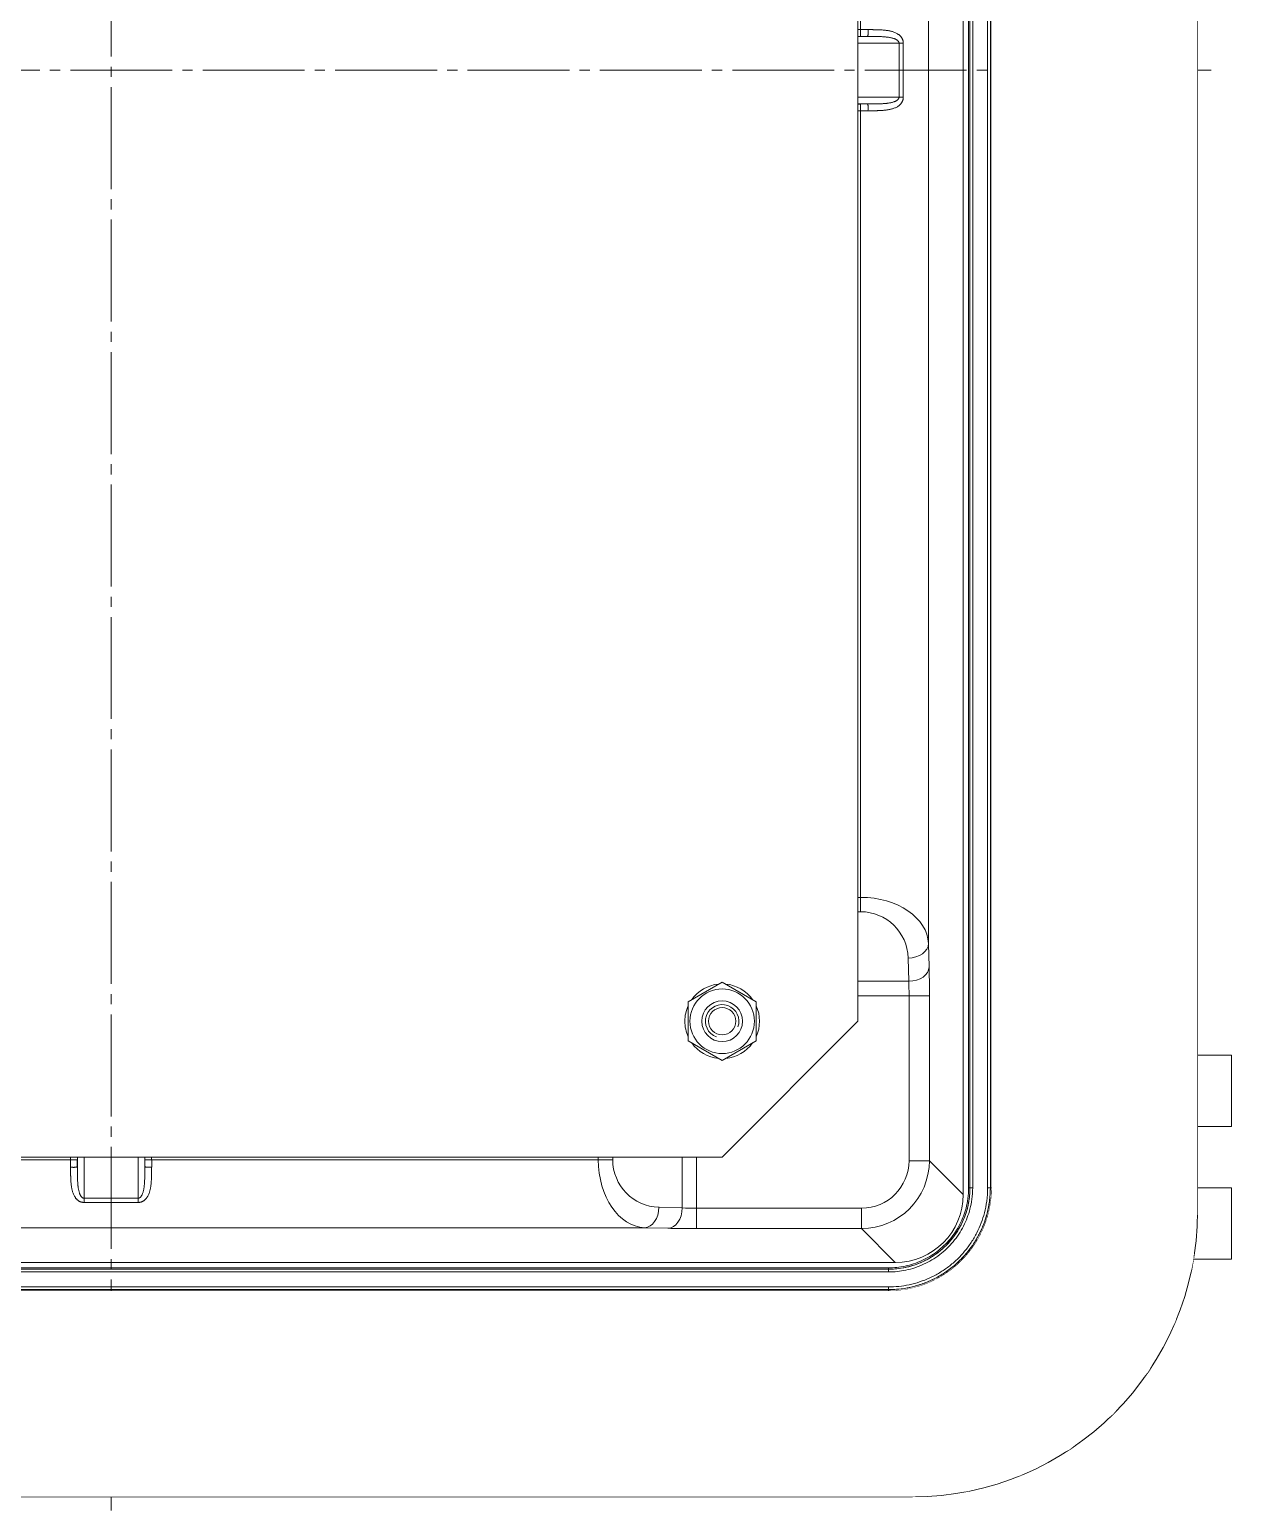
# Model space of a CAD drawing. Header units: millimetres. Extents: x -922 to 949, y -705 to 942.
# Drawn here: x 771.6 to 948.6, y 324.2 to 542.2 of the extents above; entities that cross this region are included whole.
import ezdxf

# ---------------------------------------------------------------- set-up
doc = ezdxf.new("R2010")
doc.units = ezdxf.units.MM
doc.linetypes.add('K5LT_AXLED', pattern=[19.5, 15, -1.5, 1.5, -1.5])
doc.linetypes.add('K5LT_THIN', pattern=[0])

# ---------------------------------------------------------------- blocks, each defined once
blk = doc.blocks.new('WIPEOUTCOLORING2')
blk.add_wipeout([(943.62, 681.23), (913.1, 703.31), (943.62, 536.23)])
blk.add_wipeout([(913.24, 702.31), (943.62, 536.23), (913.24, 702.34)])
blk.add_wipeout([(913.18, 702.79), (943.62, 536.23), (913.1, 703.31)])
blk.add_wipeout([(913.21, 702.54), (943.62, 536.23), (913.18, 702.79)])
blk.add_wipeout([(913.23, 702.41), (943.62, 536.23), (913.21, 702.54)])
blk.add_wipeout([(943.62, 536.23), (913.23, 702.41), (913.24, 702.34)])
blk.add_wipeout([(943.62, 536.23), (913.24, 702.31), (943.62, 391.23)])
blk.add_wipeout([(943.62, 391.23), (913.24, 702.31), (943.62, 380.73)])
blk.add_wipeout([(913.24, 702.31), (913.32, 700.73), (943.62, 380.73)])
blk.add_wipeout([(943.62, 380.73), (913.32, 700.73), (943.62, 371.73)])
blk.add_wipeout([(913.32, 700.73), (913.32, 536.23), (943.62, 371.73)])
blk.add_wipeout([(943.62, 371.73), (913.32, 536.23), (943.62, 368.21)])
blk.add_wipeout([(913.32, 536.23), (913.32, 371.72), (943.62, 368.21)])
blk.add_wipeout([(943.62, 368.21), (913.32, 371.72), (943.04, 361.23)])
blk.add_wipeout([(913.32, 371.72), (913.3, 370.9), (943.04, 361.23)])
blk.add_wipeout([(943.04, 361.23), (913.3, 370.9), (942.75, 359.72)])
blk.add_wipeout([(913.3, 370.9), (913.25, 370.26), (942.75, 359.72)])
blk.add_wipeout([(942.75, 359.72), (913.25, 370.26), (940.32, 351.9)])
blk.add_wipeout([(913.25, 370.26), (913.22, 369.95), (940.32, 351.9)])
blk.add_wipeout([(940.32, 351.9), (913.22, 369.95), (936.42, 344.7)])
blk.add_wipeout([(913.22, 369.95), (913.2, 369.79), (936.42, 344.7)])
blk.add_wipeout([(936.42, 344.7), (913.2, 369.79), (931.2, 338.4)])
blk.add_wipeout([(913.2, 369.79), (913.19, 369.71), (931.2, 338.4)])
blk.add_wipeout([(931.2, 338.4), (913.19, 369.71), (924.85, 333.23)])
blk.add_wipeout([(913.19, 369.71), (913.18, 369.67), (924.85, 333.23)])
blk.add_wipeout([(924.85, 333.23), (913.18, 369.67), (917.62, 329.39)])
blk.add_wipeout([(913.18, 369.67), (913.07, 368.95), (917.62, 329.39)])
blk.add_wipeout([(917.62, 329.39), (913.07, 368.95), (909.78, 327.03)])
blk.add_wipeout([(913.07, 368.95), (912.95, 368.4), (909.78, 327.03)])
blk.add_wipeout([(912.83, 367.89), (909.78, 327.03), (912.84, 367.93)])
blk.add_wipeout([(912.89, 368.13), (909.78, 327.03), (912.95, 368.4)])
blk.add_wipeout([(912.86, 367.99), (909.78, 327.03), (912.89, 368.13)])
blk.add_wipeout([(909.78, 327.03), (912.86, 367.99), (912.84, 367.93)])
blk.add_wipeout([(909.78, 327.03), (912.83, 367.89), (901.64, 326.23)])
blk.add_wipeout([(902.9, 357.3), (901.64, 326.23), (902.93, 357.31)])
blk.add_wipeout([(909.4, 361.53), (901.64, 326.23), (909.8, 362)])
blk.add_wipeout([(909.8, 362), (901.64, 326.23), (909.82, 362.03)])
blk.add_wipeout([(911.67, 364.83), (901.64, 326.23), (911.68, 364.86)])
blk.add_wipeout([(911.68, 364.86), (901.64, 326.23), (911.71, 364.92)])
blk.add_wipeout([(912.35, 366.38), (901.64, 326.23), (912.37, 366.44)])
blk.add_wipeout([(912.37, 366.44), (901.64, 326.23), (912.42, 366.57)])
blk.add_wipeout([(912.67, 367.33), (901.64, 326.23), (912.83, 367.89)])
blk.add_wipeout([(912.51, 366.82), (901.64, 326.23), (912.67, 367.33)])
blk.add_wipeout([(901.64, 326.23), (912.51, 366.82), (912.42, 366.57)])
blk.add_wipeout([(912.12, 365.8), (901.64, 326.23), (912.34, 366.35)])
blk.add_wipeout([(912.34, 366.35), (901.64, 326.23), (912.35, 366.38)])
blk.add_wipeout([(911.89, 365.3), (901.64, 326.23), (912.12, 365.8)])
blk.add_wipeout([(911.77, 365.05), (901.64, 326.23), (911.89, 365.3)])
blk.add_wipeout([(901.64, 326.23), (911.77, 365.05), (911.71, 364.92)])
blk.add_wipeout([(910.83, 363.38), (901.64, 326.23), (910.86, 363.44)])
blk.add_wipeout([(911.37, 364.27), (901.64, 326.23), (911.67, 364.83)])
blk.add_wipeout([(911.09, 363.79), (901.64, 326.23), (911.37, 364.27)])
blk.add_wipeout([(910.94, 363.56), (901.64, 326.23), (911.09, 363.79)])
blk.add_wipeout([(901.64, 326.23), (910.94, 363.56), (910.86, 363.44)])
blk.add_wipeout([(910.46, 362.85), (901.64, 326.23), (910.81, 363.35)])
blk.add_wipeout([(910.81, 363.35), (901.64, 326.23), (910.83, 363.38)])
blk.add_wipeout([(910.13, 362.4), (901.64, 326.23), (910.46, 362.85)])
blk.add_wipeout([(909.96, 362.19), (901.64, 326.23), (910.13, 362.4)])
blk.add_wipeout([(909.87, 362.08), (901.64, 326.23), (909.96, 362.19)])
blk.add_wipeout([(901.64, 326.23), (909.87, 362.08), (909.82, 362.03)])
blk.add_wipeout([(906.41, 358.99), (901.64, 326.23), (906.87, 359.3)])
blk.add_wipeout([(908.2, 360.34), (901.64, 326.23), (908.65, 360.76)])
blk.add_wipeout([(908.65, 360.76), (901.64, 326.23), (908.68, 360.79)])
blk.add_wipeout([(909.02, 361.13), (901.64, 326.23), (909.4, 361.53)])
blk.add_wipeout([(908.82, 360.93), (901.64, 326.23), (909.02, 361.13)])
blk.add_wipeout([(908.72, 360.84), (901.64, 326.23), (908.82, 360.93)])
blk.add_wipeout([(901.64, 326.23), (908.72, 360.84), (908.68, 360.79)])
blk.add_wipeout([(907.56, 359.81), (901.64, 326.23), (907.77, 359.99)])
blk.add_wipeout([(907.77, 359.99), (901.64, 326.23), (908.2, 360.34)])
blk.add_wipeout([(907.37, 359.66), (901.64, 326.23), (907.4, 359.68)])
blk.add_wipeout([(907.45, 359.73), (901.64, 326.23), (907.56, 359.81)])
blk.add_wipeout([(901.64, 326.23), (907.45, 359.73), (907.4, 359.68)])
blk.add_wipeout([(901.64, 326.23), (907.37, 359.66), (906.87, 359.3)])
blk.add_wipeout([(904.7, 358.02), (901.64, 326.23), (904.95, 358.15)])
blk.add_wipeout([(904.95, 358.15), (901.64, 326.23), (905.44, 358.4)])
blk.add_wipeout([(905.97, 358.71), (901.64, 326.23), (906, 358.73)])
blk.add_wipeout([(906, 358.73), (901.64, 326.23), (906.06, 358.77)])
blk.add_wipeout([(906.18, 358.84), (901.64, 326.23), (906.41, 358.99)])
blk.add_wipeout([(901.64, 326.23), (906.18, 358.84), (906.06, 358.77)])
blk.add_wipeout([(901.64, 326.23), (905.97, 358.71), (905.44, 358.4)])
blk.add_wipeout([(903.9, 357.67), (901.64, 326.23), (904.48, 357.92)])
blk.add_wipeout([(904.48, 357.92), (901.64, 326.23), (904.51, 357.94)])
blk.add_wipeout([(904.57, 357.96), (901.64, 326.23), (904.7, 358.02)])
blk.add_wipeout([(901.64, 326.23), (904.57, 357.96), (904.51, 357.94)])
blk.add_wipeout([(903.39, 357.47), (901.64, 326.23), (903.9, 357.67)])
blk.add_wipeout([(903.13, 357.38), (901.64, 326.23), (903.39, 357.47)])
blk.add_wipeout([(903, 357.33), (901.64, 326.23), (903.13, 357.38)])
blk.add_wipeout([(901.64, 326.23), (903, 357.33), (902.93, 357.31)])
blk.add_wipeout([(901.79, 356.98), (901.64, 326.23), (902.31, 357.12)])
blk.add_wipeout([(902.31, 357.12), (901.64, 326.23), (902.9, 357.3)])
blk.add_wipeout([(901.64, 326.23), (901.79, 356.98), (783.62, 326.23)])
blk.add_wipeout([(901.79, 356.98), (901.53, 356.91), (783.62, 326.23)])
blk.add_wipeout([(900.19, 356.67), (783.62, 326.23), (900.7, 356.75)])
blk.add_wipeout([(901.3, 356.86), (783.62, 326.23), (901.33, 356.87)])
blk.add_wipeout([(901.33, 356.87), (783.62, 326.23), (901.4, 356.88)])
blk.add_wipeout([(783.62, 326.23), (901.53, 356.91), (901.4, 356.88)])
blk.add_wipeout([(783.62, 326.23), (901.3, 356.86), (900.7, 356.75)])
blk.add_wipeout([(783.62, 326.23), (900.19, 356.67), (665.61, 326.23)])
blk.add_wipeout([(665.61, 326.23), (900.19, 356.67), (664.07, 326.26)])
blk.add_wipeout([(900.19, 356.67), (899.93, 356.64), (664.07, 326.26)])
blk.add_wipeout([(664.07, 326.26), (899.93, 356.64), (655.96, 327.35)])
blk.add_wipeout([(899.93, 356.64), (899.8, 356.62), (655.96, 327.35)])
blk.add_wipeout([(899.73, 356.61), (655.96, 327.35), (899.8, 356.62)])
blk.add_wipeout([(655.96, 327.35), (899.73, 356.61), (648.21, 330)])
blk.add_wipeout([(899.73, 356.61), (899.7, 356.61), (648.21, 330)])
blk.add_wipeout([(648.21, 330), (899.7, 356.61), (641.13, 334.1)])
blk.add_wipeout([(899.7, 356.61), (898.12, 356.53), (641.13, 334.1)])
blk.add_wipeout([(641.13, 334.1), (898.12, 356.53), (634.97, 339.5)])
blk.add_wipeout([(898.12, 356.53), (783.62, 356.53), (634.97, 339.5)])
blk.add_wipeout([(634.97, 339.5), (783.62, 356.53), (629.98, 345.99)])
blk.add_wipeout([(783.62, 356.53), (669.12, 356.53), (629.98, 345.99)])
blk = doc.blocks.new('U18')
at = {"color": 30, "linetype": 'K5LT_AXLED', "lineweight": 18, "true_color": 0xff8000}
for p, q in [((783.62, 748.23), (783.62, 324.23)), ((621.62, 536.23), (945.62, 536.23))]:
    blk.add_line(p, q, dxfattribs=at)
at = {"color": 7, "linetype": 'K5LT_THIN', "lineweight": 18}
for p, q in [((943.62, 704.24), (943.62, 368.21)), ((909.12, 701.73), (909.12, 370.72)), ((909.92, 700.73), (909.92, 371.72)), ((910.12, 700.73), (910.12, 371.72)), ((910.52, 700.73), (910.52, 371.72)), ((912.72, 700.73), (912.72, 371.72)), ((913.12, 700.73), (913.12, 371.72)), ((913.32, 700.73), (913.32, 371.72)), ((893.62, 676.23), (893.62, 396.23)), ((904.01, 407.65), (904.01, 664.8)), ((894.01, 542.2), (894.01, 657.99)), ((894.01, 542.2), (893.62, 542.2)), ((894.98, 541.2), (893.62, 541.2)), ((894.01, 541.2), (893.62, 541.2)), ((894.01, 542.2), (894.01, 541.2)), ((899.67, 540.2), (893.62, 540.2)), ((899.67, 532.25), (899.67, 540.2)), ((900.3, 540.2), (899.67, 540.2)), ((900.3, 532.25), (900.3, 540.2)), ((893.62, 532.25), (899.67, 532.25)), ((900.3, 532.25), (899.67, 532.25)), ((893.62, 531.26), (894.98, 531.26)), ((893.62, 531.25), (894.01, 531.25)), ((893.62, 530.25), (894.01, 530.25)), ((894.01, 530.25), (894.01, 531.25)), ((894.01, 414.47), (894.01, 530.25)), ((894.01, 414.47), (893.62, 414.47)), ((894.01, 412.35), (894.01, 414.47)), ((894.01, 412.35), (893.62, 412.35)), ((904.01, 407.65), (904.1, 404.23)), ((901.01, 405.53), (901.1, 402.11)), ((868.62, 399.11), (873.62, 402)), ((873.62, 402), (878.62, 399.11)), ((901.1, 402.11), (893.62, 402.11)), ((868.62, 393.34), (868.62, 399.11)), ((878.62, 399.11), (878.62, 393.34)), ((901.14, 399.99), (893.62, 399.99)), ((901.14, 375.7), (901.14, 399.99)), ((901.14, 399.99), (904.14, 399.99)), ((904.14, 375.7), (904.14, 399.99)), ((893.62, 396.23), (873.62, 376.23)), ((873.62, 390.45), (868.62, 393.34)), ((878.62, 393.34), (873.62, 390.45)), ((943.62, 391.23), (948.62, 391.23)), ((948.62, 391.23), (948.62, 380.73)), ((948.62, 380.73), (943.62, 380.73)), ((873.62, 376.23), (693.62, 376.23)), ((711.86, 375.84), (777.65, 375.84)), ((777.65, 376.23), (777.65, 375.84)), ((777.65, 375.84), (778.65, 375.84)), ((778.65, 376.23), (778.65, 374.87)), ((778.65, 376.23), (778.65, 375.84)), ((779.65, 376.23), (779.65, 370.18)), ((787.59, 370.18), (787.59, 376.23)), ((788.59, 374.87), (788.59, 376.23)), ((788.6, 375.84), (788.6, 376.23)), ((789.59, 375.84), (788.6, 375.84)), ((789.59, 375.84), (789.59, 376.23)), ((789.59, 375.84), (855.38, 375.84)), ((855.38, 376.23), (855.38, 375.84)), ((857.5, 375.84), (855.38, 375.84)), ((857.5, 376.23), (857.5, 375.84)), ((867.74, 376.23), (867.74, 368.75)), ((869.86, 376.23), (869.86, 368.7)), ((904.14, 375.7), (901.14, 375.7)), ((904.14, 375.7), (909.12, 370.72)), ((910.12, 371.72), (909.92, 371.72)), ((910.52, 371.72), (910.12, 371.72)), ((913.12, 371.72), (912.72, 371.72)), ((913.32, 371.72), (913.12, 371.72)), ((943.62, 371.73), (948.62, 371.73)), ((948.62, 371.73), (948.62, 361.23)), ((779.65, 370.18), (787.59, 370.18)), ((779.65, 369.55), (779.65, 370.18)), ((779.65, 369.55), (787.59, 369.55)), ((787.59, 369.55), (787.59, 370.18)), ((864.32, 368.84), (867.74, 368.75)), ((869.86, 368.7), (894.15, 368.7)), ((869.86, 365.71), (869.86, 368.7)), ((894.15, 368.7), (894.15, 365.71)), ((705.05, 365.84), (862.19, 365.84)), ((862.19, 365.84), (865.62, 365.75)), ((869.86, 365.71), (894.15, 365.71)), ((894.15, 365.71), (899.12, 360.73)), ((899.12, 360.73), (668.12, 360.73)), ((898.12, 359.93), (669.12, 359.93)), ((898.12, 359.73), (669.12, 359.73)), ((898.12, 359.73), (898.12, 359.93)), ((898.12, 359.33), (898.12, 359.73)), ((948.62, 361.23), (943.04, 361.23)), ((898.12, 359.33), (669.12, 359.33)), ((898.12, 357.13), (669.12, 357.13)), ((898.12, 356.73), (669.12, 356.73)), ((898.12, 356.53), (669.12, 356.53)), ((898.12, 356.73), (898.12, 357.13)), ((898.12, 356.53), (898.12, 356.73)), ((901.64, 326.23), (665.61, 326.23))]:
    blk.add_line(p, q, dxfattribs=at)
for centre, radius in [((929.62, 536.23), 5.1), ((929.62, 536.23), 4.19), ((929.62, 461.23), 5.1), ((929.62, 461.23), 4.19), ((873.62, 396.23), 4.75), ((873.62, 396.23), 3), ((873.62, 396.23), 2), ((929.62, 386.23), 5.1), ((929.62, 386.23), 4.19), ((816.62, 340.23), 5.1), ((816.62, 340.23), 4.19), ((882.62, 340.23), 5.1), ((882.62, 340.23), 4.19)]:
    blk.add_circle(centre, radius, dxfattribs=at)
for centre, radius, start, end in [((929.62, 536.23), 5, 340, 250), ((929.62, 461.23), 5, 340, 250), ((894.01, 405.35), 7, 1.5, 90), ((873.62, 396.23), 5.5, 95.38, 144.62), ((873.62, 396.23), 5.5, 35.38, 84.62), ((873.62, 396.23), 5.5, 155.38, 180), ((873.62, 396.23), 2.46, 340, 250), ((873.62, 396.23), 5.5, 335.38, 24.62), ((873.62, 396.23), 5.5, 180, 204.62), ((873.62, 396.23), 5.5, 215.38, 264.62), ((873.62, 396.23), 5.5, 275.38, 324.62), ((929.62, 386.23), 5, 340, 250), ((864.5, 375.84), 7, 180, 268.5), ((816.62, 340.23), 5, 340, 250), ((882.62, 340.23), 5, 340, 250)]:
    blk.add_arc(centre, radius, start, end, dxfattribs=at)
for centre, major_axis, ratio, start_param, end_param in [((894.01, 541.97), (-10, 0), 0.023567, 4.604475, 4.712389), ((894.01, 540.97), (-9, 0), 0.026186, 4.604475, 4.712389), ((894.01, 531.49), (-9, 0), 0.026186, 1.570796, 1.678711), ((894.01, 530.49), (-10, 0), 0.023567, 1.570796, 1.678711), ((894.01, 407.47), (-10, 0), 0.7, 3.167773, 4.712389), ((901.01, 407.65), (3, 0.08), 0.706986, 4.693878, 6.246163), ((901.1, 404.23), (3, 0.08), 0.706986, 4.693878, 6.246163), ((903.99, 399.99), (0, -6), 0.026186, 1.570796, 2.356194), ((900.99, 399.99), (0, -3), 0.052372, 1.570796, 2.356194), ((777.88, 375.84), (0, 10), 0.023567, 1.570796, 1.678711), ((778.88, 375.84), (0, 9), 0.026186, 1.570796, 1.678711), ((788.36, 375.84), (0, 9), 0.026186, 4.604475, 4.712389), ((789.36, 375.84), (0, 10), 0.023567, 4.604475, 4.712389), ((862.38, 375.84), (0, 10), 0.7, 1.570796, 3.115413), ((894.14, 375.71), (7.07, -7.07), 0.999726, 5.49813, 7.068241), ((894.14, 375.71), (4.95, -4.95), 0.999315, 5.49813, 7.068241), ((899.12, 370.73), (7.08, -7.08), 0.999315, 5.49813, 7.068241), ((862.19, 368.84), (0.08, 3), 0.706986, 3.178615, 4.7309), ((865.62, 368.75), (0.08, 3), 0.706986, 3.178615, 4.7309), ((869.86, 368.86), (3, 0), 0.052372, 3.926991, 4.712389), ((901.61, 368.24), (-29.72, 29.72), 0.999315, 2.356537, 3.926648), ((869.86, 365.86), (6, 0), 0.026186, 3.926991, 4.712389)]:
    blk.add_ellipse(centre, major_axis=major_axis, ratio=ratio, start_param=start_param, end_param=end_param, dxfattribs=at)
for points, knots in [([(895.09, 542.2), (895.1, 542.13), (895.11, 542), (895.12, 541.83), (895.12, 541.68), (895.12, 541.55), (895.1, 541.43), (895.08, 541.34), (895.06, 541.27), (895.02, 541.22), (895, 541.2), (894.98, 541.2)], [0, 0, 0, 0, 1.59646, 2.985542, 4.219401, 5.478622, 6.765396, 8.011626, 9.248841, 10.398488, 12, 12, 12, 12]), ([(894.98, 541.2), (895.09, 541.2), (895.34, 541.2), (895.62, 541.2), (895.75, 541.2), (895.81, 541.2), (895.86, 541.2), (895.91, 541.2), (895.95, 541.2), (895.99, 541.2), (896.03, 541.2), (896.06, 541.19), (896.1, 541.19), (896.15, 541.19), (896.21, 541.19), (896.29, 541.19), (896.4, 541.19), (896.54, 541.19), (896.73, 541.18), (896.95, 541.17), (897.2, 541.16), (897.42, 541.14), (897.61, 541.13), (897.77, 541.11), (897.95, 541.09), (898.15, 541.07), (898.36, 541.03), (898.57, 540.99), (898.77, 540.94), (898.93, 540.88), (899.07, 540.83), (899.17, 540.78), (899.26, 540.74), (899.33, 540.7), (899.39, 540.65), (899.45, 540.6), (899.51, 540.55), (899.57, 540.49), (899.61, 540.42), (899.64, 540.36), (899.66, 540.3), (899.67, 540.25), (899.67, 540.22), (899.67, 540.2)], [0, 0, 0, 0, 2.775359, 4.340335, 4.694926, 5.06033, 5.404553, 5.727596, 6.069816, 6.413005, 6.757164, 7.04099, 7.353685, 7.760502, 8.256955, 8.984462, 9.915862, 11.04603, 12.616458, 14.675622, 16.970049, 18.956679, 20.525688, 21.942639, 23.491661, 25.264911, 27.283931, 29.379705, 31.325602, 33.050859, 34.401308, 35.534682, 36.416673, 37.260507, 38.063243, 38.877059, 39.706953, 40.634473, 41.492783, 42.262863, 42.949299, 43.528345, 44, 44, 44, 44]), ([(895.09, 542.2), (895.19, 542.2), (895.43, 542.2), (895.73, 542.2), (895.9, 542.19), (895.97, 542.19), (896.04, 542.19), (896.1, 542.19), (896.18, 542.19), (896.24, 542.19), (896.29, 542.19), (896.33, 542.19), (896.37, 542.19), (896.42, 542.18), (896.48, 542.18), (896.56, 542.18), (896.67, 542.18), (896.81, 542.17), (896.99, 542.16), (897.21, 542.15), (897.45, 542.13), (897.68, 542.1), (897.88, 542.08), (898.06, 542.05), (898.24, 542.02), (898.41, 541.98), (898.61, 541.93), (898.82, 541.87), (899.03, 541.79), (899.23, 541.7), (899.41, 541.61), (899.56, 541.51), (899.68, 541.42), (899.78, 541.34), (899.86, 541.26), (899.93, 541.18), (899.99, 541.1), (900.05, 541.02), (900.1, 540.94), (900.15, 540.85), (900.19, 540.75), (900.23, 540.64), (900.26, 540.54), (900.28, 540.43), (900.29, 540.32), (900.3, 540.24), (900.3, 540.2)], [0, 0, 0, 0, 2.459855, 4.2057, 4.813423, 5.241268, 5.551403, 6.035797, 6.4137, 7.266522, 7.58579, 7.901912, 8.229667, 8.622461, 9.068663, 9.737714, 10.606884, 11.79391, 13.172402, 15.067131, 17.13794, 19.207852, 20.87797, 22.37071, 23.822088, 25.362017, 27.04831, 28.961907, 30.943974, 32.83146, 34.568803, 36.007744, 37.253522, 38.265881, 39.169737, 39.973351, 40.721513, 41.428737, 42.086763, 42.763512, 43.513037, 44.267861, 44.962539, 45.625348, 46.315994, 47, 47, 47, 47]), ([(894.98, 531.26), (895.09, 531.26), (895.34, 531.26), (895.62, 531.26), (895.75, 531.26), (895.81, 531.26), (895.86, 531.26), (895.91, 531.26), (895.95, 531.26), (895.99, 531.26), (896.03, 531.26), (896.06, 531.26), (896.1, 531.26), (896.15, 531.26), (896.21, 531.26), (896.29, 531.27), (896.4, 531.27), (896.54, 531.27), (896.73, 531.28), (896.95, 531.29), (897.2, 531.3), (897.42, 531.31), (897.61, 531.33), (897.77, 531.34), (897.95, 531.36), (898.15, 531.39), (898.36, 531.42), (898.57, 531.47), (898.77, 531.52), (898.93, 531.57), (899.07, 531.62), (899.17, 531.67), (899.26, 531.72), (899.33, 531.76), (899.39, 531.8), (899.45, 531.85), (899.51, 531.91), (899.57, 531.97), (899.61, 532.04), (899.64, 532.1), (899.66, 532.16), (899.67, 532.21), (899.67, 532.24), (899.67, 532.25)], [0, 0, 0, 0, 2.77536, 4.340335, 4.694926, 5.06033, 5.404553, 5.727596, 6.069816, 6.413005, 6.757164, 7.04099, 7.353685, 7.760502, 8.256955, 8.984462, 9.915862, 11.04603, 12.616458, 14.675622, 16.970049, 18.95668, 20.525688, 21.942639, 23.491661, 25.264911, 27.283931, 29.379705, 31.325602, 33.05086, 34.401308, 35.534683, 36.416673, 37.260508, 38.063244, 38.877059, 39.706954, 40.634474, 41.492784, 42.262863, 42.949299, 43.528345, 44, 44, 44, 44]), ([(895.09, 530.26), (895.19, 530.26), (895.43, 530.26), (895.73, 530.26), (895.9, 530.26), (895.97, 530.26), (896.04, 530.26), (896.1, 530.26), (896.18, 530.27), (896.24, 530.27), (896.29, 530.27), (896.33, 530.27), (896.37, 530.27), (896.42, 530.27), (896.48, 530.27), (896.56, 530.28), (896.67, 530.28), (896.81, 530.29), (896.99, 530.3), (897.21, 530.31), (897.45, 530.33), (897.68, 530.35), (897.88, 530.38), (898.06, 530.41), (898.24, 530.44), (898.41, 530.48), (898.61, 530.53), (898.82, 530.59), (899.03, 530.66), (899.23, 530.75), (899.41, 530.85), (899.56, 530.94), (899.68, 531.03), (899.78, 531.12), (899.86, 531.2), (899.93, 531.28), (899.99, 531.36), (900.05, 531.44), (900.1, 531.52), (900.15, 531.61), (900.19, 531.71), (900.23, 531.81), (900.26, 531.92), (900.28, 532.03), (900.29, 532.14), (900.3, 532.22), (900.3, 532.25)], [0, 0, 0, 0, 2.459855, 4.2057, 4.813423, 5.241268, 5.551403, 6.035797, 6.4137, 7.266522, 7.58579, 7.901912, 8.229667, 8.622461, 9.068663, 9.737714, 10.606884, 11.79391, 13.172402, 15.067131, 17.13794, 19.207852, 20.87797, 22.37071, 23.822088, 25.362017, 27.04831, 28.961907, 30.943974, 32.83146, 34.568803, 36.007744, 37.253522, 38.265881, 39.169737, 39.973351, 40.721513, 41.428737, 42.086763, 42.763512, 43.513037, 44.267861, 44.962539, 45.625348, 46.315994, 47, 47, 47, 47]), ([(895.09, 530.26), (895.1, 530.37), (895.12, 530.53), (895.12, 530.72), (895.12, 530.84), (895.11, 530.96), (895.1, 531.05), (895.08, 531.13), (895.05, 531.2), (895.02, 531.24), (894.99, 531.25), (894.98, 531.26)], [0, 0, 0, 0, 2.654212, 3.728124, 4.824287, 5.947518, 7.062777, 8.22418, 9.402465, 10.675504, 12, 12, 12, 12]), ([(777.65, 374.76), (777.76, 374.75), (777.92, 374.73), (778.11, 374.72), (778.23, 374.73), (778.34, 374.73), (778.44, 374.75), (778.52, 374.77), (778.59, 374.79), (778.63, 374.83), (778.65, 374.85), (778.65, 374.87)], [0, 0, 0, 0, 2.605015, 3.660243, 4.738797, 5.838247, 6.948163, 8.127792, 9.362063, 10.668314, 12, 12, 12, 12]), ([(777.65, 374.76), (777.65, 374.65), (777.65, 374.41), (777.65, 374.11), (777.66, 373.96), (777.66, 373.89), (777.66, 373.84), (777.66, 373.8), (777.66, 373.77), (777.66, 373.74), (777.66, 373.71), (777.66, 373.69), (777.66, 373.66), (777.66, 373.64), (777.66, 373.62), (777.66, 373.59), (777.66, 373.55), (777.66, 373.5), (777.66, 373.45), (777.67, 373.38), (777.67, 373.31), (777.67, 373.2), (777.68, 373.06), (777.69, 372.84), (777.71, 372.55), (777.74, 372.25), (777.77, 371.99), (777.8, 371.77), (777.84, 371.59), (777.87, 371.41), (777.92, 371.22), (777.99, 371.01), (778.06, 370.8), (778.15, 370.6), (778.25, 370.42), (778.35, 370.28), (778.43, 370.16), (778.51, 370.07), (778.59, 369.99), (778.67, 369.92), (778.75, 369.85), (778.84, 369.79), (778.93, 369.74), (779.02, 369.69), (779.11, 369.65), (779.2, 369.62), (779.29, 369.6), (779.4, 369.57), (779.52, 369.56), (779.61, 369.55), (779.65, 369.55)], [0, 0, 0, 0, 2.842173, 4.678971, 5.232597, 5.620787, 5.912674, 6.154742, 6.382774, 6.596771, 6.796733, 7.00114, 7.209993, 7.423292, 7.659911, 7.919851, 8.251035, 8.630142, 9.131165, 9.706179, 10.400503, 11.227128, 12.423171, 14.404925, 17.096197, 20.105881, 22.581682, 24.512811, 26.063538, 27.71149, 29.517458, 31.575724, 33.718847, 35.773737, 37.660689, 39.236474, 40.527954, 41.510274, 42.375935, 43.300716, 44.17679, 45.020049, 45.831853, 46.61968, 47.355888, 47.930898, 48.619411, 49.358269, 50.209916, 51, 51, 51, 51]), ([(778.65, 374.87), (778.65, 374.77), (778.65, 374.54), (778.65, 374.28), (778.65, 374.14), (778.65, 374.09), (778.65, 374.04), (778.65, 373.99), (778.65, 373.95), (778.65, 373.92), (778.65, 373.9), (778.65, 373.88), (778.65, 373.86), (778.65, 373.84), (778.65, 373.81), (778.65, 373.77), (778.66, 373.72), (778.66, 373.66), (778.66, 373.6), (778.66, 373.54), (778.66, 373.46), (778.66, 373.34), (778.67, 373.18), (778.67, 372.97), (778.69, 372.7), (778.7, 372.43), (778.72, 372.2), (778.74, 372.02), (778.76, 371.84), (778.79, 371.66), (778.82, 371.46), (778.87, 371.26), (778.92, 371.07), (778.97, 370.89), (779.03, 370.75), (779.09, 370.62), (779.15, 370.52), (779.2, 370.45), (779.26, 370.38), (779.31, 370.33), (779.37, 370.27), (779.44, 370.23), (779.5, 370.2), (779.57, 370.19), (779.62, 370.18), (779.65, 370.18)], [0, 0, 0, 0, 2.704987, 4.290814, 4.72077, 5.060141, 5.376906, 5.660328, 5.910405, 6.113031, 6.315554, 6.517974, 6.720293, 6.940592, 7.178872, 7.435133, 8.057978, 8.477288, 8.979781, 9.565456, 10.25337, 11.22972, 12.535758, 14.576869, 17.174497, 19.811241, 21.94157, 23.526183, 25.112538, 26.806549, 28.791556, 30.848881, 32.921835, 34.688832, 36.344233, 37.761852, 39.004598, 39.973082, 40.784679, 41.667538, 42.597397, 43.514086, 44.293358, 45.092624, 46, 46, 46, 46]), ([(788.59, 374.87), (788.59, 374.77), (788.59, 374.54), (788.59, 374.28), (788.59, 374.14), (788.59, 374.09), (788.59, 374.04), (788.59, 373.99), (788.59, 373.95), (788.59, 373.92), (788.59, 373.9), (788.59, 373.88), (788.59, 373.86), (788.59, 373.84), (788.59, 373.81), (788.59, 373.77), (788.59, 373.72), (788.59, 373.66), (788.58, 373.6), (788.58, 373.54), (788.58, 373.46), (788.58, 373.34), (788.57, 373.18), (788.57, 372.97), (788.55, 372.7), (788.54, 372.43), (788.52, 372.2), (788.5, 372.02), (788.48, 371.84), (788.45, 371.66), (788.42, 371.46), (788.38, 371.26), (788.32, 371.07), (788.27, 370.89), (788.21, 370.75), (788.15, 370.62), (788.09, 370.52), (788.04, 370.45), (787.99, 370.38), (787.93, 370.33), (787.87, 370.27), (787.8, 370.23), (787.74, 370.2), (787.67, 370.19), (787.62, 370.18), (787.59, 370.18)], [0, 0, 0, 0, 2.704987, 4.290814, 4.72077, 5.060141, 5.376906, 5.660328, 5.910405, 6.113031, 6.315554, 6.517975, 6.720293, 6.940592, 7.178872, 7.435133, 8.057978, 8.477289, 8.979781, 9.565456, 10.25337, 11.22972, 12.535758, 14.576869, 17.174498, 19.811241, 21.94157, 23.526183, 25.112538, 26.806549, 28.791556, 30.848881, 32.921835, 34.688832, 36.344233, 37.761852, 39.004598, 39.973082, 40.784679, 41.667538, 42.597397, 43.514086, 44.293358, 45.092624, 46, 46, 46, 46]), ([(789.59, 374.76), (789.59, 374.65), (789.59, 374.41), (789.59, 374.11), (789.59, 373.96), (789.59, 373.89), (789.59, 373.84), (789.58, 373.8), (789.58, 373.77), (789.58, 373.74), (789.58, 373.71), (789.58, 373.69), (789.58, 373.66), (789.58, 373.64), (789.58, 373.62), (789.58, 373.59), (789.58, 373.55), (789.58, 373.5), (789.58, 373.45), (789.58, 373.38), (789.57, 373.31), (789.57, 373.2), (789.56, 373.06), (789.55, 372.84), (789.53, 372.55), (789.5, 372.25), (789.47, 371.99), (789.44, 371.77), (789.4, 371.59), (789.37, 371.41), (789.32, 371.22), (789.26, 371.01), (789.18, 370.8), (789.09, 370.6), (788.99, 370.42), (788.9, 370.28), (788.81, 370.16), (788.73, 370.07), (788.65, 369.99), (788.57, 369.92), (788.49, 369.85), (788.4, 369.79), (788.31, 369.74), (788.22, 369.69), (788.13, 369.65), (788.04, 369.62), (787.95, 369.6), (787.84, 369.57), (787.72, 369.56), (787.63, 369.55), (787.59, 369.55)], [0, 0, 0, 0, 2.842173, 4.678971, 5.232597, 5.620787, 5.912674, 6.154742, 6.382774, 6.596771, 6.796733, 7.00114, 7.209993, 7.423292, 7.659911, 7.919851, 8.251035, 8.630142, 9.131165, 9.706179, 10.400503, 11.227128, 12.423171, 14.404925, 17.096197, 20.105881, 22.581682, 24.512811, 26.063538, 27.71149, 29.517458, 31.575724, 33.718847, 35.773737, 37.660689, 39.236474, 40.527954, 41.510274, 42.375935, 43.300716, 44.17679, 45.020049, 45.831853, 46.619679, 47.355888, 47.930898, 48.619411, 49.358269, 50.209915, 51, 51, 51, 51]), ([(789.59, 374.76), (789.52, 374.75), (789.4, 374.74), (789.22, 374.73), (789.07, 374.73), (788.94, 374.73), (788.83, 374.75), (788.73, 374.77), (788.66, 374.79), (788.61, 374.83), (788.6, 374.85), (788.59, 374.87)], [0, 0, 0, 0, 1.600883, 2.993757, 4.23057, 5.492369, 6.780913, 8.027359, 9.263468, 10.409458, 12, 12, 12, 12]), ([(913.12, 371.72), (913.12, 371.1), (913.08, 370.47), (912.92, 369.22), (912.81, 368.6), (912.49, 367.38), (912.3, 366.79), (911.84, 365.62), (911.57, 365.05), (910.96, 363.95), (910.62, 363.41), (909.88, 362.4), (909.48, 361.91), (908.98, 361.38), (908.91, 361.3), (908.45, 360.87), (908.08, 360.5), (907.19, 359.76), (906.68, 359.39), (905.62, 358.72), (905.07, 358.42), (903.93, 357.88), (903.35, 357.65), (902.15, 357.27), (901.54, 357.11), (900.31, 356.87), (899.68, 356.8), (898.74, 356.74), (898.43, 356.73), (898.12, 356.73)], [0, 0, 0, 0, 0.080041, 0.080041, 0.160083, 0.160083, 0.240124, 0.240124, 0.320165, 0.320165, 0.400206, 0.400206, 0.480248, 0.480248, 0.493548, 0.493548, 0.560289, 0.560289, 0.64033, 0.64033, 0.720372, 0.720372, 0.800413, 0.800413, 0.880454, 0.880454, 0.960495, 0.960495, 1, 1, 1, 1]), ([(910.12, 371.72), (910.12, 371.22), (910.09, 370.72), (909.96, 369.72), (909.87, 369.23), (909.62, 368.25), (909.46, 367.77), (909.09, 366.84), (908.88, 366.38), (908.39, 365.5), (908.12, 365.08), (907.53, 364.26), (907.21, 363.88), (906.52, 363.14), (906.15, 362.8), (905.38, 362.16), (904.97, 361.86), (904.35, 361.46), (904.14, 361.34), (903.7, 361.1), (903.47, 360.98), (902.77, 360.65), (902.3, 360.47), (901.35, 360.16), (900.86, 360.03), (899.87, 359.85), (899.37, 359.78), (898.62, 359.74), (898.37, 359.73), (898.12, 359.73)], [0, 0, 0, 0, 0.080041, 0.080041, 0.160083, 0.160083, 0.240124, 0.240124, 0.320165, 0.320165, 0.400206, 0.400206, 0.480248, 0.480248, 0.560289, 0.560289, 0.64033, 0.64033, 0.678201, 0.678201, 0.720372, 0.720372, 0.800413, 0.800413, 0.880454, 0.880454, 0.960495, 0.960495, 1, 1, 1, 1]), ([(913.32, 371.72), (913.32, 371.03), (913.23, 369.73), (912.87, 367.93), (912.35, 366.31), (911.68, 364.79), (910.83, 363.33), (909.81, 361.97), (908.66, 360.73), (907.37, 359.63), (905.97, 358.68), (904.48, 357.88), (902.91, 357.27), (901.3, 356.83), (899.71, 356.58), (898.65, 356.53), (898.12, 356.53)], [0, 0, 0, 0, 0.136801, 0.256098, 0.362561, 0.471786, 0.58426, 0.695161, 0.80643, 0.917597, 1.028768, 1.139956, 1.251577, 1.360918, 1.467241, 1.570111, 1.570111, 1.570111, 1.570111]), ([(913.12, 371.72), (913.12, 371.04), (913.03, 369.76), (912.68, 367.98), (912.17, 366.38), (911.5, 364.88), (910.66, 363.44), (909.66, 362.09), (908.52, 360.87), (907.25, 359.79), (905.87, 358.85), (904.39, 358.07), (902.84, 357.46), (901.26, 357.03), (899.68, 356.78), (898.64, 356.73), (898.12, 356.73)], [0, 0, 0, 0, 1.481196, 2.772867, 3.925589, 5.108215, 6.326026, 7.526808, 8.731586, 9.935248, 11.13896, 12.342845, 13.551423, 14.735307, 15.886395, 17, 17, 17, 17]), ([(910.12, 371.72), (910.12, 371.18), (910.05, 370.15), (909.77, 368.73), (909.36, 367.45), (908.82, 366.25), (908.15, 365.09), (907.35, 364.02), (906.44, 363.04), (905.42, 362.17), (904.32, 361.42), (903.13, 360.8), (901.89, 360.31), (900.63, 359.97), (899.37, 359.77), (898.53, 359.73), (898.12, 359.73)], [0, 0, 0, 0, 1.481478, 2.773412, 3.926455, 5.109484, 6.327813, 7.529166, 8.734559, 9.938842, 11.143149, 12.347583, 13.556583, 14.740825, 15.890165, 17, 17, 17, 17]), ([(909.92, 371.72), (909.92, 371.19), (909.85, 370.18), (909.57, 368.78), (909.17, 367.52), (908.65, 366.34), (907.99, 365.2), (907.2, 364.15), (906.3, 363.19), (905.3, 362.33), (904.21, 361.59), (903.05, 360.98), (901.83, 360.5), (900.59, 360.16), (899.35, 359.97), (898.53, 359.93), (898.12, 359.93)], [0, 0, 0, 0, 0.136831, 0.256155, 0.362652, 0.471919, 0.584447, 0.695408, 0.806743, 0.917974, 1.029208, 1.140453, 1.252119, 1.361498, 1.467637, 1.570111, 1.570111, 1.570111, 1.570111]), ([(912.72, 371.72), (912.72, 371.06), (912.64, 369.81), (912.29, 368.08), (911.79, 366.52), (911.14, 365.06), (910.33, 363.66), (909.35, 362.35), (908.24, 361.16), (907.01, 360.1), (905.66, 359.19), (904.22, 358.43), (902.72, 357.84), (901.18, 357.42), (899.64, 357.18), (898.62, 357.13), (898.12, 357.13)], [0, 0, 0, 0, 0.136805, 0.256106, 0.362574, 0.471805, 0.584287, 0.695196, 0.806475, 0.917651, 1.028831, 1.140027, 1.251655, 1.361001, 1.467297, 1.570111, 1.570111, 1.570111, 1.570111]), ([(910.52, 371.72), (910.52, 371.16), (910.45, 370.1), (910.15, 368.63), (909.73, 367.31), (909.18, 366.06), (908.49, 364.87), (907.66, 363.76), (906.72, 362.75), (905.67, 361.85), (904.52, 361.08), (903.3, 360.43), (902.02, 359.93), (900.71, 359.58), (899.41, 359.37), (898.55, 359.33), (898.12, 359.33)], [0, 0, 0, 0, 0.136824, 0.256143, 0.362632, 0.47189, 0.584407, 0.695355, 0.806675, 0.917893, 1.029113, 1.140346, 1.252002, 1.361373, 1.467551, 1.570111, 1.570111, 1.570111, 1.570111])]:
    blk.add_open_spline(points, degree=3, knots=knots, dxfattribs=at)
blk.add_blockref('WIPEOUTCOLORING2', (0, 0))
blk = doc.blocks.new('U16')
blk.add_blockref('U18', (0, 0))

msp = doc.modelspace()

# ---------------------------------------------------------------- block references
msp.add_blockref('U16', (0, 0))

doc.saveas('drawing.dxf')
